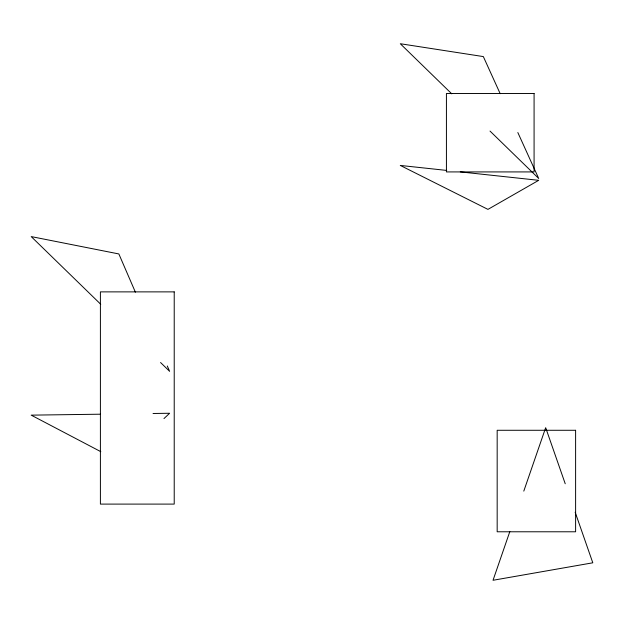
<?xml version="1.0" encoding="UTF-8"?>
<svg xmlns="http://www.w3.org/2000/svg" width="624" height="624" viewBox="0 0 624 624"><rect width="100%" height="100%" fill="white"/><g stroke="black" fill="none" stroke-linecap="round" stroke-linejoin="round"><path stroke-width="0.94" d="M509.839 531.554L493.03 580.273L592.8 562.801L575.172 512.249M523.793 491.111L545.672 427.69L565.227 483.756M163.972 418.579L169.611 413.26L153.036 413.486M100.402 414.203L31.2 415.147L100.815 451.675M446.745 170.43L400.288 165.43L487.945 209.383L538.699 180.32L460.301 171.889M451.76 93.834L400.288 43.727L483.335 56.581L500.183 93.678M490.012 131.071L538.699 178.464L517.834 132.538M100.753 304.294L31.2 236.582L118.856 253.945L135.392 292.18M160.563 362.521L169.611 371.327L167.302 365.992M534.082 93.491L446.425 93.491L446.425 171.92L534.082 171.92L534.082 93.491M174.221 291.876L100.402 291.876L100.402 504.098L174.221 504.098L174.221 291.876M575.609 430.279L497.172 430.279L497.172 531.781L575.609 531.781L575.609 430.279"/></g></svg>
